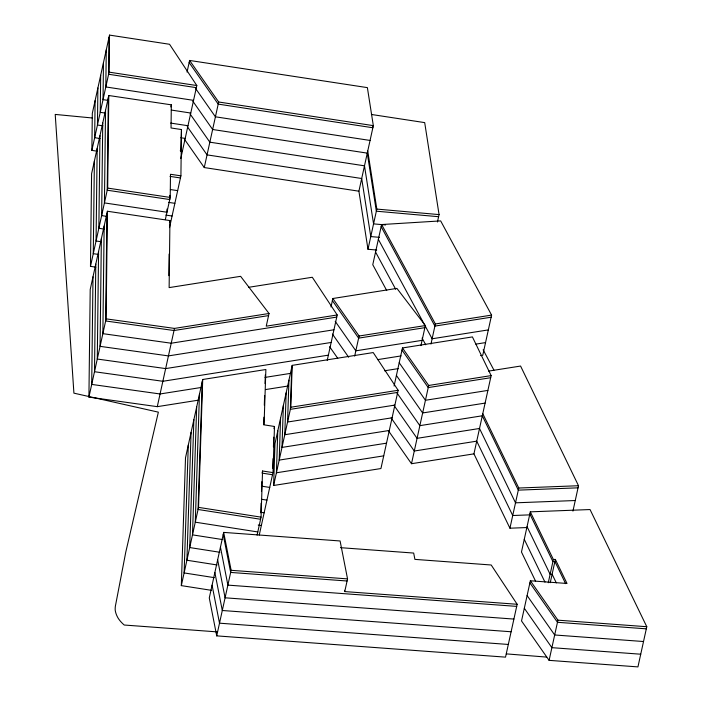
<?xml version="1.0" encoding="UTF-8"?>
<svg xmlns="http://www.w3.org/2000/svg" width="702" height="702" viewBox="0 0 702 702"><rect width="100%" height="100%" fill="white"/><g stroke="black" fill="none" stroke-linecap="round" stroke-linejoin="round"><path stroke-width="1.05" d="M198.385 400.166L157.283 406.66L88.917 397.104L90.207 289.496L107.406 211.249L169.937 220.577L169.129 287.609L240.61 276.325L269.033 313.487L266.242 326.176L337.206 314.97L327.211 360.442M95.876 267.155L90.479 266.356L91.593 173.763L108.792 95.516L171.323 104.835L171.042 127.983L181.467 129.537L180.914 175.833L169.524 227.641M97.288 151.211L91.874 150.386L92.313 113.347L109.521 35.1L169.551 44.279L196.814 85.547L180.774 158.503M92.997 276.807L91.708 384.415L160.074 393.971L201.176 387.478M94.384 161.074L93.269 253.668L98.657 254.466M95.103 100.658L94.665 137.697L100.079 138.522M95.788 264.119L94.498 371.727L162.855 381.283L328.369 355.151M97.174 148.385L96.06 240.979L101.448 241.778M97.894 87.969L97.455 125.009L102.869 125.834M98.57 251.43L97.28 359.038L165.646 368.594L331.16 342.462M99.965 135.697L98.85 228.29L104.238 229.089M100.684 75.281L100.237 112.32L105.66 113.145M101.36 238.741L100.07 346.349L168.436 355.905L333.95 329.773M102.746 123.008L101.641 215.602L107.029 216.4M103.475 62.592L103.027 99.631L108.45 100.456M104.15 226.053L102.861 333.661L171.227 343.217L336.741 317.085M105.537 110.319L104.431 202.913L166.962 212.232L166.997 209.073M106.265 49.903L105.818 86.943L193.559 100.351M106.941 213.364L105.651 320.972L174.017 330.528L268.568 315.602M108.327 97.631L107.222 190.216L169.752 199.543L169.796 195.331M109.056 37.215L108.608 74.254L196.349 87.662M88.917 397.104L106.116 318.857L107.406 211.249M90.479 266.356L107.687 188.101L108.792 95.516M91.874 150.386L109.073 72.139L109.521 35.1M168.84 275.667L169.094 254.045M165.33 219.629L170.217 197.429L170.489 174.28L180.914 175.833M180.475 175.798L180.449 177.948L170.024 176.395M180.774 151.035L181.467 129.537M211.513 590.338L181.327 585.617L185.512 457.739L202.711 379.492L265.874 369.515L264.066 424.85L274.491 426.474L272.981 472.621L259.266 535.012M188.294 445.05L184.117 572.929L214.303 577.649M191.084 432.362L186.907 560.24L217.094 564.961M193.875 419.673L189.698 547.551L219.884 552.272M196.665 406.984L192.488 534.863L222.674 539.584M199.456 394.296L195.279 522.174L257.801 531.949M202.246 381.607L198.069 509.485L260.591 519.261M181.327 585.617L198.534 507.37L202.711 379.492M260.802 512.82L261.109 503.158M261.495 491.356L261.811 481.695M263.671 424.789L263.926 417.199M264.312 405.265L264.628 395.498M265.023 383.564L265.303 374.886M257.099 535.117L261.056 517.146L262.557 470.998L272.981 472.621M272.727 468.304L273.043 458.643M273.429 446.832L273.745 437.179M273.622 485.477L274.991 443.611L292.19 365.365L373.218 352.571L398.139 390.286L380.932 468.541L273.622 485.477L290.821 407.23L292.19 365.365M277.781 430.923L276.412 472.788L383.722 455.852M280.572 418.234L279.203 460.1L386.512 443.164M283.362 405.545L281.993 447.411L389.303 430.475M286.153 392.857L284.784 434.722L392.093 417.787M288.934 380.168L287.574 422.034L394.884 405.089M291.725 367.479L290.365 409.345L397.674 392.4M170.858 106.95L171.323 104.835M187.048 72.087L189.601 60.451L367.383 87.627L373.324 125.64L358.906 191.198L367.98 249.263L376.72 250.035M169.472 222.692L169.937 220.577M358.906 191.198L204.264 167.559L218.673 102.001L189.601 60.451M157.283 406.66L174.482 328.413L269.033 313.487M517.155 604.273L344.752 591.575L347.543 578.887L340.093 540.97L223.684 532.397L209.275 597.955L216.716 635.872L505.528 657.142L517.155 604.273L491.207 564.996L414.908 559.38L413.671 553.062L340.435 547.665M216.716 635.872L231.133 570.314L223.684 532.397M262.557 470.998L262.092 473.113L272.516 474.736M274.026 428.589L274.491 426.474M330.984 306.967L332.845 298.508L396.92 288.39L425.342 325.552L420.928 345.647M367.98 249.263L376.816 209.082L367.743 151.018M480.598 355.616L482.757 355.282L491.593 315.101L440.663 220.902L381.607 224.543L372.771 264.724L386.732 290.54M354.668 356.107L359.091 336.012L332.845 298.508M394.085 386.021L402.457 347.955L472.411 336.916L491.146 375.605L473.938 453.852L509.933 528.202L527.316 527.535M437.443 221.99L439.066 214.593L424.692 122.613L371.393 114.47M430.949 344.068L435.372 323.973L381.607 224.543M473.938 453.852L411.495 463.715L428.694 385.468L402.457 347.955M509.933 528.202L518.769 488.022L482.774 413.671M530.3 511.846L553.378 559.494L555.361 559.424L567.014 583.476L530.361 580.773L521.525 620.954L549.096 660.354L637.942 666.9L646.779 626.719L590.049 509.547L530.3 511.846L521.472 552.026L535.591 581.203M548.262 582.757L553.378 559.494M550.254 582.686L555.361 559.424M572.937 511.1L578.509 485.723L520.577 366.058L488.574 371.104M549.096 660.354L557.932 620.173L530.361 580.773M248.613 287.311L312.293 277.255L337.206 314.97M359.091 336.012L425.342 325.552M435.372 323.973L491.593 315.101M424.877 327.667L358.625 338.127L332.379 300.623M491.128 317.216L434.907 326.088L381.142 226.658M422.086 340.356L355.835 350.816L335.214 321.349M488.338 329.905L432.116 338.776L378.352 239.347M265.005 377.404L290.97 373.306M377.623 359.626L401.132 355.914M475.816 344.129L485.547 342.594M265.461 389.584L288.18 385.995M384.45 370.796L398.341 368.603M290.821 407.23L398.139 390.286M428.694 385.468L491.146 375.605M490.68 377.72L428.229 387.583L401.992 350.07M487.89 390.409L425.447 400.272L399.201 362.758M485.1 403.097L422.657 412.96L396.411 375.447M518.769 488.022L578.509 485.723M578.044 487.837L518.304 490.136L482.309 415.786L419.866 425.649L396.744 392.602M575.254 500.526L515.514 502.825L479.519 428.474L417.076 438.338L393.954 405.291M530.107 514.847L512.723 515.514L476.728 441.163L414.285 451.026L391.163 417.98M231.133 570.314L347.543 578.887M347.078 581.002L230.668 572.428L223.218 534.512M516.69 606.388L227.878 585.117L220.446 547.139M557.932 620.173L646.779 626.719M513.899 619.076L225.088 597.806L217.655 559.827M646.314 628.834L557.467 622.288L529.896 582.888M511.109 631.765L222.297 610.494L214.865 572.516M643.523 641.523L554.677 634.977L527.105 595.577M508.318 644.454L219.507 623.183L212.074 585.205M640.733 654.211L551.886 647.665L524.315 608.265M216.83 631.861L124.236 625.026A39.698 22.824 12.4 0 1 118.252 618.357A47.148 27.106 12.4 0 1 115.216 610.24A57.011 32.783 12.4 0 1 115.733 604.343L125.763 552.158L158.362 412.153L73.912 393.155L55.221 114.426L92.19 117.971M506.317 653.878L546.7 657.098M376.816 209.082L439.066 214.593M438.601 216.707L376.351 211.197L367.278 153.133L212.636 129.493L192.839 101.211M385.573 224.947L373.561 223.885L364.487 165.821L209.845 142.181L190.049 113.9M379.51 237.346L370.77 236.574L361.697 178.51L207.055 154.87L187.258 126.588M106.116 318.857L174.482 328.413M170.367 189.549L177.659 190.637M107.687 188.101L170.217 197.429M168.612 202.395L174.868 203.326M165.821 215.084L172.078 216.014M109.073 72.139L196.814 85.547M218.673 102.001L373.324 125.64M171.27 110.056L190.768 113.04M370.068 140.444L215.417 116.804L195.63 88.522M170.647 123.078L187.978 125.728M180.862 137.75L185.196 138.417M180.238 150.772L182.406 151.105M261.39 486.126L269.726 487.425M261.723 499.306L266.935 500.114M261.021 512.32L264.145 512.802M198.534 507.37L261.056 517.146M258.231 525.008L261.355 525.491M189.136 62.566L218.208 104.115L372.859 127.755L372.525 125.64M332.423 334.038L348.675 357.257M184.468 139.277L204.264 167.559M329.633 346.727L337.759 358.336M388.373 430.668L411.495 463.715M375.561 252.036L395.726 289.321M422.086 338.083L425.71 344.77M483.151 349.798L493.945 370.138M565.619 583.669L554.905 561.539L552.913 561.609L529.834 513.961M556.3 582.888L552.114 574.227L550.122 574.297L527.053 526.649M524.262 539.338L544.971 582.125M344.507 590.312L344.752 591.575"/></g></svg>
